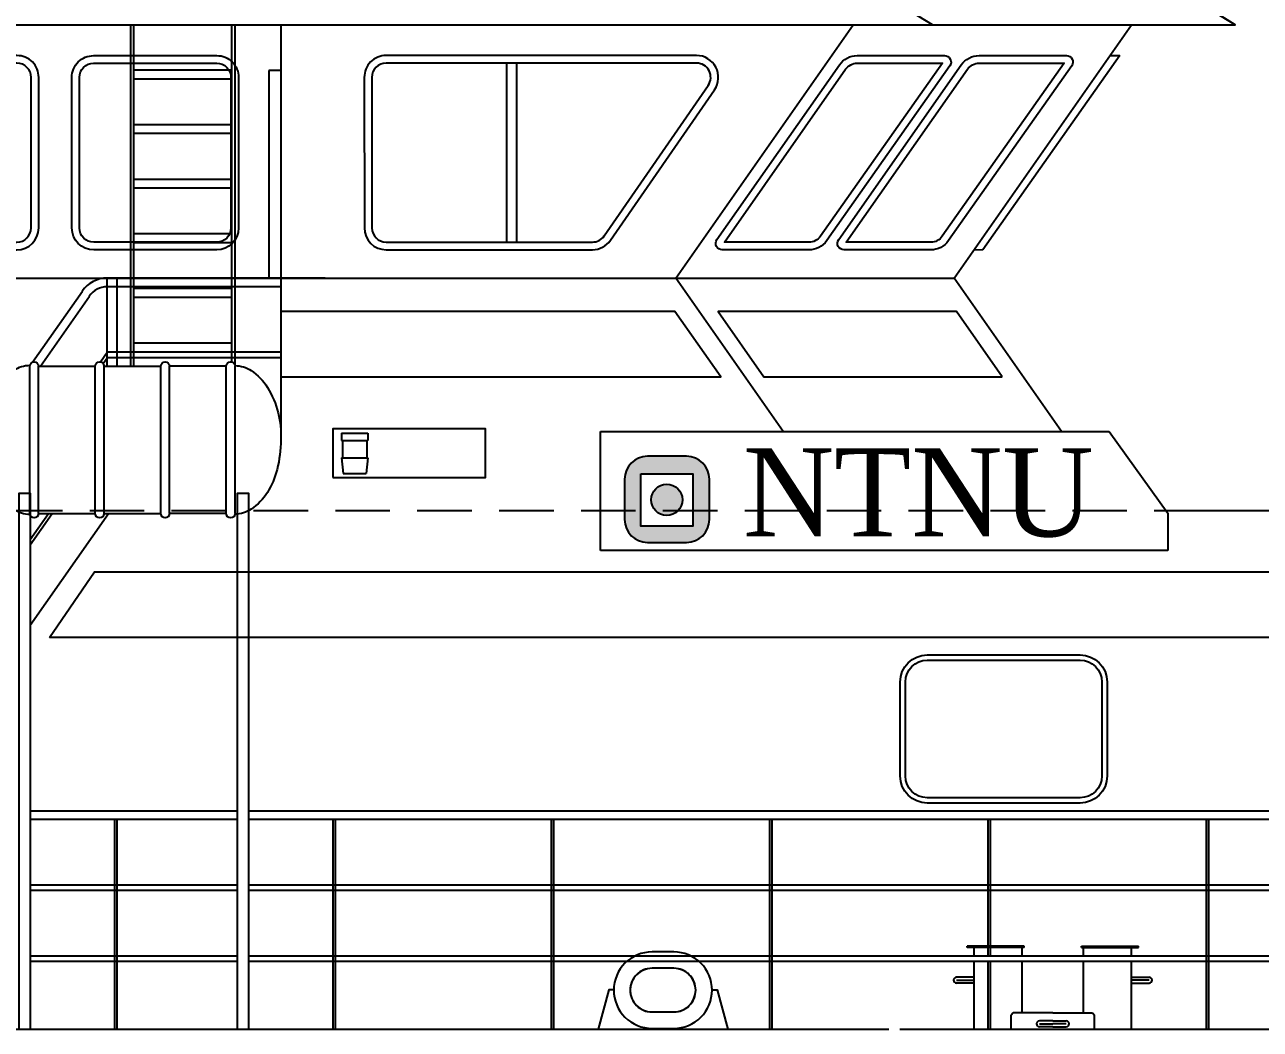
# Model space of a CAD drawing. Extents: x 1551 to 113148, y -1700 to 77018.
# Drawn here: x 24412 to 30071, y 60166 to 64767 of the extents above; entities that cross this region are included whole.
import ezdxf

# ---------------------------------------------------------------- set-up
doc = ezdxf.new("R2010")
doc.units = 0
doc.header["$LTSCALE"] = 500
doc.header["$MEASUREMENT"] = 0
doc.linetypes.add('DASHED', pattern=[0.75, 0.5, -0.25])
doc.layers.get('0').update_dxf_attribs({"linetype": 'CONTINUOUS'})
doc.styles.add('ROMANS', font='romans', dxfattribs={"height": 100})

# ---------------------------------------------------------------- blocks, each defined once
blk = doc.blocks.new('KLYSS300X200')
for points in [[(-49.6, -175.3), (50.4, -175.3, 0.414214), (225.4, -0.3, 0.414214), (50.4, 174.7), (-49.6, 174.7, 0.414214), (-224.6, -0.3, 0.414214)], [(-49.6, -100.3), (50.4, -100.3, 0.414214), (150.4, -0.3), (150.4, -0.3, 0.414214), (50.4, 99.7), (-49.6, 99.7, 0.414214), (-149.6, -0.3), (-149.6, -0.3, 0.414214)]]:
    blk.add_lwpolyline(points, format="xyb", close=True)
blk = doc.blocks.new('FLÅTE-20-25-PLAN')
at = {"color": 0, "linetype": 'ByBlock'}
for p, q in [((-470, 675), (-470, 0)), ((-430, 675), (-430, 0)), ((-430, 675), (-170, 675)), ((-170, 675), (-170, 0)), ((-130, 675), (-130, 0)), ((-130, 675), (130, 675)), ((130, 675), (130, 0)), ((170, 675), (170, 0)), ((430, 675), (170, 675)), ((430, 675), (430, 0)), ((470, 675), (470, 0)), ((-430, 0), (-170, 0)), ((-130, 0), (130, 0)), ((430, 0), (170, 0))]:
    blk.add_line(p, q, dxfattribs=at)
for points in [[(-469.6, -2.5, -0.148769), (-544, 20.1, -0.107097), (-618.1, 97.1, -0.075852), (-667.6, 213.4, -0.076955), (-679.6, 337.5, -0.062698), (-662.5, 473.4, -0.075852), (-618.1, 577.9, -0.107097), (-544, 654.8, -0.148769), (-469.6, 677.5, -0.148769)], [(469.6, -2.5, 0.148769), (544, 20.1, 0.107097), (618.1, 97.1, 0.075852), (667.6, 213.4, 0.076955), (679.6, 337.5, 0.062698), (662.5, 473.4, 0.075852), (618.1, 577.9, 0.107097), (544, 654.8, 0.148769), (469.6, 677.5, 0.148769)]]:
    blk.add_lwpolyline(points, format="xyb", dxfattribs=at)
for centre, start, end in [((-450, 675), 0, 180), ((-150, 675), 0, 180), ((150, 675), 0, 180), ((450, 675), 0, 180), ((-450, 0), 180, 0), ((-150, 0), 180, 0), ((150, 0), 180, 0), ((450, 0), 180, 0)]:
    blk.add_arc(centre, 20, start, end, dxfattribs=at)
blk = doc.blocks.new('dde3')
for p, q in [((91.7, 901.3, 0), (91.7, 907.3, 0)), ((351.7, 907.3), (91.7, 907.3)), ((351.7, 901.3, 0), (351.7, 907.3, 0)), ((615.7, 907.3), (875.7, 907.3)), ((615.7, 901.3, 0), (615.7, 907.3, 0)), ((875.7, 901.3, 0), (875.7, 907.3, 0)), ((351.7, 901.3), (91.7, 901.3)), ((123.7, 861.3, 0), (123.7, 901.3, 0)), ((343.7, 861.3, 0), (343.7, 901.3, 0)), ((615.7, 901.3), (875.7, 901.3)), ((623.7, 861.3, 0), (623.7, 901.3, 0)), ((843.7, 861.3, 0), (843.7, 901.3, 0)), ((123.7, 526.3, 0), (123.7, 836.3, 0)), ((343.7, 601.3, 0), (343.7, 836.3, 0)), ((623.7, 601.3, 0), (623.7, 836.3, 0)), ((843.7, 526.3, 0), (843.7, 836.3, 0)), ((123.7, 764.8), (42.5, 764.8)), ((42.5, 751.3), (123.7, 751.3)), ((123.7, 737.8), (42.5, 737.8)), ((843.7, 764.8), (924.9, 764.8)), ((924.9, 751.3), (843.7, 751.3)), ((843.7, 737.8), (924.9, 737.8)), ((302.2, 601.3, 0), (292.2, 591.3, 0)), ((292.2, 526.3, 0), (292.2, 591.3, 0)), ((483.7, 601.3, 0), (302.2, 601.3, 0)), ((483.7, 601.3, 0), (665.1, 601.3, 0)), ((665.1, 601.3, 0), (675.1, 591.3, 0)), ((675.1, 526.3, 0), (675.1, 591.3, 0)), ((483.7, 564.8), (422.5, 564.8)), ((422.5, 551.3), (483.7, 551.3)), ((483.7, 537.8), (422.5, 537.8)), ((483.7, 564.8), (544.9, 564.8)), ((544.9, 551.3), (483.7, 551.3)), ((483.7, 537.8), (544.9, 537.8))]:
    blk.add_line(p, q)
for centre, start, end in [((42.5, 751.3), 90, 270), ((924.9, 751.3), 270, 90), ((422.5, 551.3), 90, 270), ((544.9, 551.3), 270, 90)]:
    blk.add_arc(centre, 13.5, start, end)
blk = doc.blocks.new('la')
for p, q in [((-60, 185), (60, 185)), ((-60, 185), (-60, 152)), ((60, 185), (60, 152)), ((-60, 152), (60, 152)), ((-55, 152), (-55, 72)), ((55, 152), (55, 72)), ((-60, 72), (60, 72)), ((-60, 72), (-52.9, 0)), ((60, 72), (52.9, 0)), ((-52.9, 0), (52.9, 0))]:
    blk.add_line(p, q)

msp = doc.modelspace()

# ---------------------------------------------------------------- hatches: boundary and pattern name
h = msp.add_hatch(color=256)
edge = h.paths.add_edge_path()
edge.add_line((27264.388, 62395.59), (27442.914, 62395.59))
edge.add_arc((27442.914, 62500.59), 105, 270, 360)
edge.add_line((27547.914, 62500.59), (27547.914, 62684.986))
edge.add_arc((27442.914, 62684.986), 105, 0, 90)
edge.add_line((27442.914, 62789.986), (27264.388, 62789.986))
edge.add_arc((27264.388, 62684.986), 105, 90, 180)
edge.add_line((27159.388, 62684.986), (27159.388, 62500.59))
edge.add_arc((27264.388, 62500.59), 105, 180, 270)
h.paths.add_polyline_path([(27233.503, 62709.88), (27471.386, 62709.88), (27471.386, 62469.666), (27233.503, 62469.666)], flags=16)
h = msp.add_hatch(color=256)
edge = h.paths.add_edge_path()
edge.add_arc((27352.444, 62590.979), 71.51, 0, 360)

# ---------------------------------------------------------------- linework, layer by layer
for p, q in [((21739.136, 64766.511), (29955.795, 64766.511)), ((24896.185, 64766.511), (24896.185, 63202.67)), ((24911.185, 64766.511), (24911.185, 63202.67)), ((25361.185, 63221.84), (25361.185, 64766.511)), ((25376.185, 63205.189), (25376.185, 64766.511)), ((25585.105, 64766.511), (25585.105, 62911.398)), ((27393.559, 63606.511), (28205.8, 64766.511)), ((28668.067, 63606.238), (29480.498, 64766.511)), ((29427.605, 64625.164), (28800.507, 63735.29)), ((29381.526, 64625.164), (29427.605, 64625.164)), ((26620.399, 63770.979), (26620.399, 64590.437)), ((26665.481, 63770.979), (26665.481, 64590.437)), ((24911.185, 64559.859), (25361.185, 64559.859)), ((24911.185, 64519.171), (25361.185, 64519.171)), ((25530.891, 64557.297), (25530.891, 63606.238)), ((25585.105, 64557.297), (25530.891, 64557.297)), ((24911.185, 64309.859), (25361.185, 64309.859)), ((24911.185, 64269.171), (25361.185, 64269.171)), ((24911.185, 64059.859), (25361.185, 64059.859)), ((24911.185, 64019.171), (25361.185, 64019.171)), ((24911.185, 63809.859), (25361.185, 63809.859)), ((24911.185, 63769.171), (25361.185, 63769.171)), ((28800.507, 63735.29), (28758.046, 63734.742)), ((22833.869, 63606.238), (28668.067, 63606.238)), ((24790.023, 63202.67), (24790.023, 63606.238)), ((25788.157, 63606.238), (24790.99, 63606.238)), ((24835.105, 63202.67), (24835.105, 63606.238)), ((27885.395, 62903.824), (27393.559, 63606.238)), ((27885.395, 62903.824), (27393.559, 63606.238)), ((29159.902, 62903.824), (28668.067, 63606.238)), ((24448.703, 63221.485), (24676.308, 63546.539)), ((25585.105, 63566.238), (24790.99, 63566.238)), ((24911.185, 63559.859), (25361.185, 63559.859)), ((24484.359, 63202.67), (24709.074, 63523.596)), ((24911.185, 63519.171), (25361.185, 63519.171)), ((24759.263, 63222.309), (24790.023, 63266.238)), ((25585.105, 63266.238), (24790.023, 63266.238)), ((24911.185, 63309.859), (25361.185, 63309.859)), ((24911.185, 63269.171), (25361.185, 63269.171)), ((24771.45, 63214.714), (24790.023, 63241.238)), ((25585.105, 63241.238), (24790.023, 63241.238)), ((27049.452, 62903.824), (29378.639, 62903.824)), ((27049.452, 62357.999), (27049.452, 62903.824)), ((29378.639, 62903.824), (29646.957, 62528.954)), ((24437.365, 62016.135), (24795.58, 62527.718)), ((24437.365, 62383.84), (24538.11, 62527.718)), ((24437.365, 62408.84), (24520.605, 62527.718)), ((29637.969, 62541.511), (32916.701, 62541.511)), ((29646.957, 62528.954), (29646.957, 62357.999)), ((29646.957, 62357.999), (27049.452, 62357.999)), ((24437.365, 61166.238), (25387.365, 61166.238)), ((25387.365, 61126.238), (24437.365, 61126.238)), ((24825.105, 60868.49), (24825.105, 61126.238)), ((24835.105, 60884.077), (24835.105, 61126.238)), ((25437.365, 61166.238), (43538.591, 61166.238)), ((43538.591, 61126.238), (25437.365, 61126.238)), ((25825.105, 60831.03), (25825.105, 61126.238)), ((25835.105, 60856.66), (25835.105, 61126.238)), ((26825.105, 60166.238), (26825.105, 61126.238)), ((26835.105, 60166.238), (26835.105, 61126.238)), ((27825.105, 60166.238), (27825.105, 61126.238)), ((27835.105, 60166.238), (27835.105, 61126.238)), ((28825.105, 60501.238), (28825.105, 61126.238)), ((28835.105, 60501.238), (28835.105, 61126.238)), ((29825.105, 60166.238), (29825.105, 61126.238)), ((29835.105, 60166.238), (29835.105, 61126.238)), ((24825.105, 60188.231), (24825.105, 60891.107)), ((24835.105, 60236.369), (24835.105, 60891.107)), ((25825.105, 60187.457), (25825.105, 60891.107)), ((25835.105, 60236.369), (25835.105, 60891.107)), ((25387.365, 60826.238), (24437.365, 60826.238)), ((25387.365, 60801.238), (24437.365, 60801.238)), ((37825.105, 60826.238), (25437.365, 60826.238)), ((37835.105, 60801.238), (25437.365, 60801.238)), ((25387.365, 60501.238), (24437.365, 60501.238)), ((27205.902, 60501.238), (25437.365, 60501.238)), ((31659.14, 60501.238), (26835.105, 60501.238)), ((25387.365, 60476.238), (24437.365, 60476.238)), ((27169.128, 60476.238), (25437.365, 60476.238)), ((31636.872, 60476.238), (26835.105, 60476.238)), ((28825.105, 60166.238), (28825.105, 60476.238)), ((28835.105, 60166.238), (28835.105, 60476.238)), ((23835.105, 60166.238), (28369.501, 60166.238)), ((24825.105, 60166.238), (24825.105, 60191.238)), ((24835.105, 60166.238), (24835.105, 60191.238)), ((25825.105, 60166.238), (25825.105, 60191.238)), ((25835.105, 60166.238), (25835.105, 60191.238)), ((28419.501, 60166.238), (31360.752, 60166.238))]:
    msp.add_line(p, q)
at = {"linetype": 'DASHED'}
for p, q in [((22835.105, 62541.238), (29637.969, 62541.511)), ((24835.105, 60187.457), (24835.105, 60891.107)), ((25835.105, 60190.552), (25835.105, 60891.107)), ((24835.105, 60166.238), (24835.105, 60191.238)), ((25835.105, 60166.238), (25835.105, 60191.238))]:
    msp.add_line(p, q, dxfattribs=at)
for points in [[(21739.136, 64766.511), (29956.243, 64766.238), (29850.102, 64829.722), (29736.573, 64891.774), (29694.989, 64912.457), (29606.092, 64953.241), (29527.773, 64986.266), (29419.164, 65024.241), (29307.03, 65053.236), (29208.215, 65069.542), (29059.441, 65085.499), (28949.757, 65094.136), (28834.542, 65101.789), (28702.013, 65109.541), (28543.297, 65117.818), (21985.124, 65117.818), (21739.136, 64766.511)], [(28568.939, 64766.511), (28506.847, 64804.323), (28447.89, 64838.683), (28395.684, 64867.645), (28349.269, 64892.047), (28307.686, 64912.73), (28269.975, 64930.532), (28235.177, 64946.293), (28202.4, 64960.735), (28171.017, 64974.106), (28140.47, 64986.538), (28110.2, 64998.164), (28079.648, 65009.113), (28048.256, 65019.518), (28015.465, 65029.509), (27980.715, 65039.219), (27942.659, 65048.77), (27896.793, 65058.247), (27837.826, 65067.726), (27760.464, 65077.283), (27659.416, 65086.994), (27529.388, 65096.937), (27365.088, 65107.186), (27161.225, 65117.818)], [(29956.243, 64766.238), (29894.151, 64804.051), (29835.194, 64838.411), (29782.988, 64867.372), (29736.573, 64891.774), (29694.989, 64912.457), (29657.279, 64930.259), (29622.481, 64946.02), (29589.703, 64960.462), (29558.32, 64973.833), (29527.773, 64986.266), (29497.504, 64997.891), (29466.952, 65008.84), (29435.56, 65019.245), (29402.768, 65029.236), (29368.018, 65038.947), (29329.962, 65048.497), (29284.097, 65057.974), (29225.13, 65067.453), (29147.768, 65077.01), (29046.719, 65086.722), (28916.691, 65096.664), (28752.392, 65106.913), (28543.297, 65117.818)], [(24387.365, 60165.976), (24387.365, 62621.616), (24437.365, 62621.616), (24437.365, 60165.976)], [(25387.365, 60165.976), (25387.365, 62621.616), (25437.365, 62621.616), (25437.365, 60165.976)], [(27110.11, 60346.533), (27086.957, 60346.546), (27037.887, 60166.238)], [(27560.099, 60346.533), (27583.252, 60346.546), (27632.322, 60166.238)]]:
    msp.add_lwpolyline(points)
for points in [[(23081.779, 63735.706), (24376.279, 63735.724, 0.41406237), (24476.279, 63835.673), (24476.635, 64525.13, 0.41436477), (24376.635, 64625.182), (22594.091, 64625.164, 0.60844985), (22512.451, 64467.416), (23000.138, 63777.958, 0.24343323)], [(24728.114, 64625.15), (25291.988, 64625.164, -0.41436477), (25391.988, 64525.112), (25391.632, 63835.655, -0.41406237), (25291.632, 63735.706), (24728.47, 63735.693, -0.41406237), (24628.47, 63835.641), (24628.114, 64525.099, -0.41436477)], [(26067.727, 63735.979), (27012.291, 63735.979, 0.24630508), (27094.553, 63779.119), (27571.115, 64468.577, 0.60474352), (27488.853, 64625.437), (26067.371, 64625.437, 0.41436477), (25967.371, 64525.385), (25967.727, 63835.927, 0.41406237)], [(28003.462, 63735.29), (27606.733, 63735.29, -0.6070554), (27582.17, 63782.514), (28143.22, 64582.579, -0.24451217), (28225.095, 64625.164), (28624.584, 64625.164, -0.60784529), (28649.106, 64577.883), (28085.204, 63777.686, -0.24390077)], [(28561.387, 63735.29), (28164.657, 63735.29, -0.6070554), (28140.095, 63782.514), (28701.145, 64582.579, -0.24451217), (28783.02, 64625.164), (29182.508, 64625.164, -0.60784529), (29207.031, 64577.883), (28643.129, 63777.686, -0.24390077)], [(23081.779, 63770.706), (24376.279, 63770.724, 0.41406237), (24441.279, 63835.691), (24441.635, 64525.148, 0.41436477), (24376.635, 64590.182), (22594.091, 64590.164, 0.60844985), (22541.025, 64487.627), (23028.713, 63798.17, 0.24343323)], [(24728.114, 64590.15), (25291.988, 64590.164, -0.41436477), (25356.988, 64525.13), (25356.632, 63835.673, -0.41406237), (25291.632, 63770.706), (24728.47, 63770.693, -0.41406237), (24663.47, 63835.659), (24663.114, 64525.117, -0.41436477)], [(26067.727, 63770.979), (27012.291, 63770.979, 0.24630508), (27065.761, 63799.02), (27542.323, 64488.478, 0.60474352), (27488.853, 64590.437), (26067.371, 64590.437, 0.41436477), (26002.371, 64525.403), (26002.727, 63835.946, 0.41406237)], [(28003.462, 63770.29), (27616.346, 63770.29), (28171.876, 64562.484, -0.24451217), (28225.095, 64590.164), (28614.943, 64590.164), (28056.594, 63797.847, -0.24390077)], [(28561.387, 63770.29), (28174.27, 63770.29), (28729.801, 64562.484, -0.24451217), (28783.02, 64590.164), (29172.868, 64590.164), (28614.519, 63797.847, -0.24390077)], [(27264.388, 62395.59), (27442.914, 62395.59, 0.41421356), (27547.914, 62500.59), (27547.914, 62684.986, 0.41421356), (27442.914, 62789.986), (27264.388, 62789.986, 0.41421356), (27159.388, 62684.986), (27159.388, 62500.59, 0.41421356)], [(28545.501, 61880.238), (29245.501, 61880.238, -0.41421356), (29369.501, 61756.238), (29369.501, 61326.238, -0.41421356), (29245.501, 61202.238), (28545.501, 61202.238, -0.41421356), (28421.501, 61326.238), (28421.501, 61756.238, -0.41421356)], [(28545.501, 61856.238), (29245.501, 61856.238, -0.41421356), (29345.501, 61756.238), (29345.501, 61326.238, -0.41421356), (29245.501, 61226.238), (28545.501, 61226.238, -0.41421356), (28445.501, 61326.238), (28445.501, 61756.238, -0.41421356)]]:
    msp.add_lwpolyline(points, format="xyb", close=True)
for points in [[(25585.105, 63453.733), (25585.105, 63153.733), (27600.268, 63153.733), (27390.205, 63453.733)], [(28889.29, 63153.733), (28679.227, 63453.733), (27587.836, 63453.733), (27797.899, 63153.733)], [(25823.207, 62693.295), (26523.207, 62693.295), (26523.207, 62915.413), (25823.207, 62915.413)], [(27233.503, 62709.88), (27471.386, 62709.88), (27471.386, 62469.666), (27233.503, 62469.666)], [(24525.209, 61960.698), (24732.547, 62260.698), (33334.943, 62260.698), (33747.995, 61960.698)]]:
    msp.add_lwpolyline(points, close=True)
at = {"elevation": 0}
msp.add_lwpolyline([(27285.105, 60245.187), (27385.105, 60245.187, 0.41421356), (27485.105, 60345.187), (27485.105, 60345.187, 0.41421356), (27385.105, 60445.187), (27285.105, 60445.187, 0.41421356), (27185.105, 60345.187), (27185.105, 60345.187, 0.41421356)], format="xyb", close=True, dxfattribs=at)
msp.add_circle((27352.444, 62590.979), 71.51)
for radius in [140, 100]:
    msp.add_arc((24790.023, 63466.238), radius, 90, 145)

# ---------------------------------------------------------------- block references
at = {"xscale": -1, "rotation": 180}
msp.add_blockref('FLÅTE-20-25-PLAN', (24905.484, 63202.67), dxfattribs=at)
for name, p in [('la', (25923.373, 62710.548)), ('dde3', (28636.974, 59639.926)), ('KLYSS300X200', (27334.662, 60345.517, 0))]:
    msp.add_blockref(name, p)

# ---------------------------------------------------------------- texts
at = {"insert": (27701.441, 62826.295), "char_height": 403.00869, "width": 1847.69626, "attachment_point": 1, "style": 'ROMANS'}
msp.add_mtext('{\\fRomantic|b0|i0|c2|p2;\\W0.95;NTNU}', dxfattribs=at)

doc.saveas('drawing.dxf')
